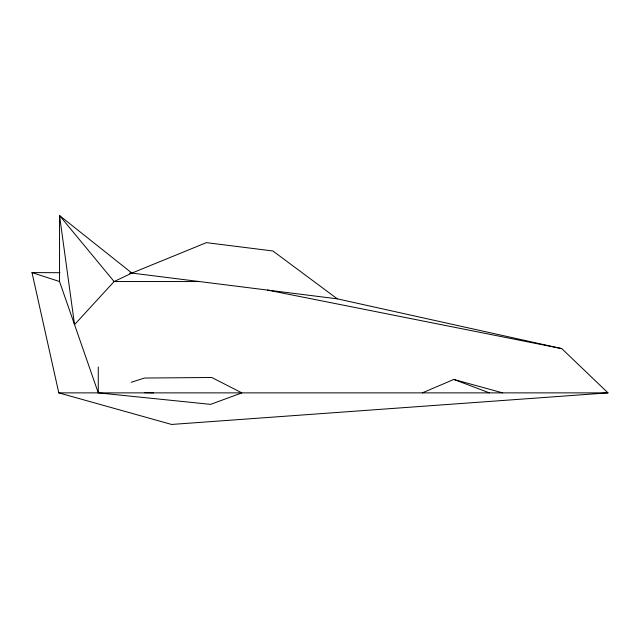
<?xml version="1.0" encoding="UTF-8"?>
<svg xmlns="http://www.w3.org/2000/svg" width="640" height="640" viewBox="0 0 640 640"><rect width="100%" height="100%" fill="white"/><g stroke="black" fill="none" stroke-linecap="round" stroke-linejoin="round"><path stroke-width="0.96" d="M422.32 392.872L453.824 379.432L502.616 392.872M131.272 382.28L144.48 378.04L211.752 377.488L241.864 392.872L210.608 404.368L98.272 392.872L59.544 281.544L59.544 215.552L131.904 273.088L337.28 298.832L561.76 348.616L608 392.872L171.576 424.448L58.8 392.872L32 272.576L59.976 272.72M129.92 273.32L131.904 273.088L206.384 242.64L272.88 250.976L337.28 298.832M199.384 281.544L114.104 281.544L74.536 324.632L59.544 215.552L114.104 281.544L131.904 273.088L129.904 273.072M58.8 392.872L608 392.872M144.568 392.68L153.528 392.872M267.488 290.08L561.76 348.616M32 272.576L59.544 281.544M453.824 379.432L489.4 392.872M98.272 366.936L98.272 392.872"/></g></svg>
